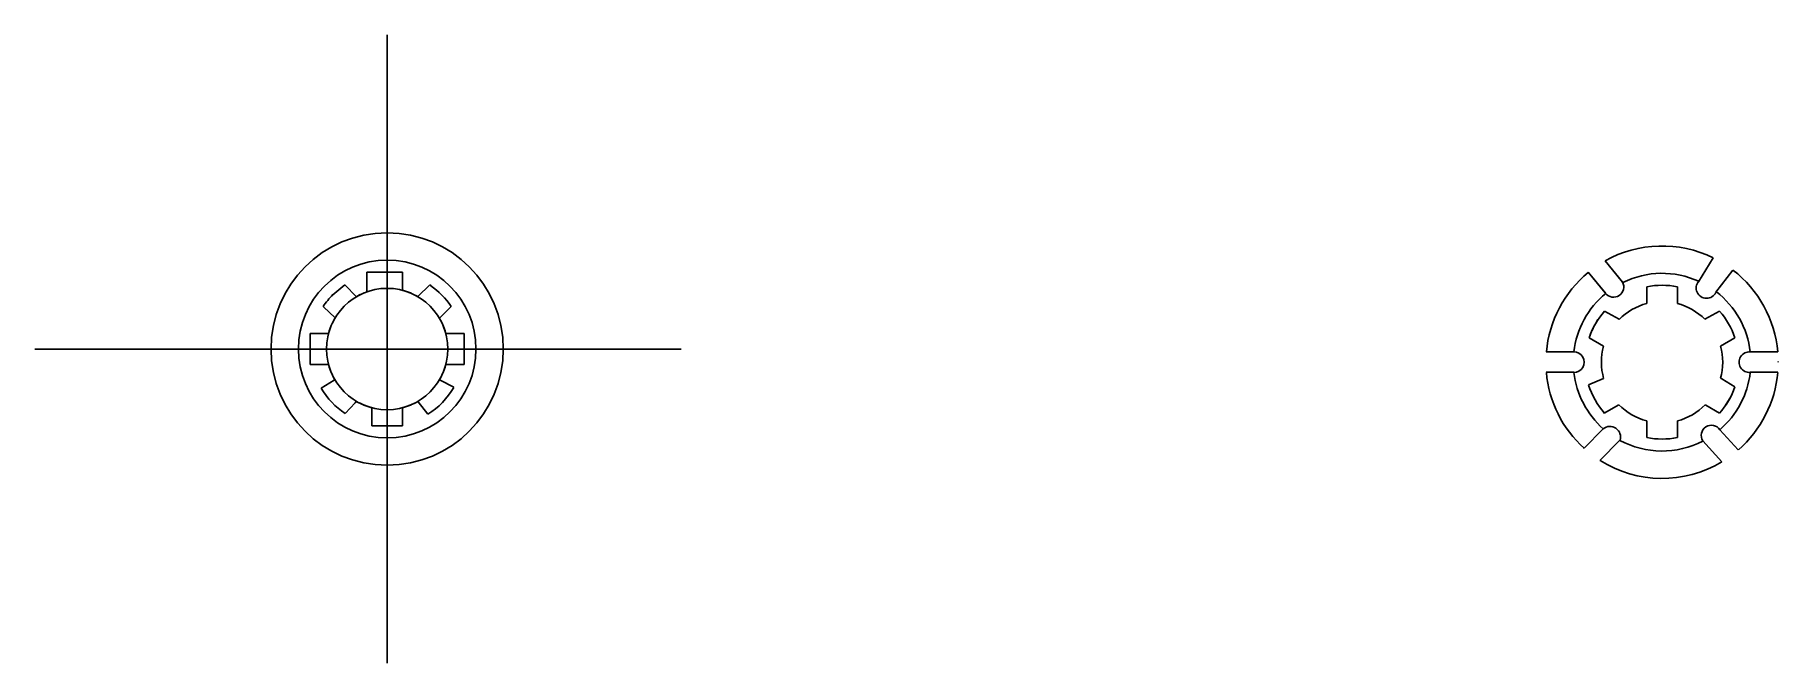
# Model space of a CAD drawing. Header units: millimetres. Extents: x 111 to 1132, y 83 to 451.
import ezdxf

# ---------------------------------------------------------------- set-up
doc = ezdxf.new("R2010")
doc.units = ezdxf.units.MM
doc.header["$MEASUREMENT"] = 0
doc.layers.get('0').update_dxf_attribs({"color": 220, "plot": 0})

msp = doc.modelspace()

# ---------------------------------------------------------------- linework, layer by layer
for p, q in [((317.3, 450.6), (317.3, 83)), ((314.4, 311.7), (305.4, 311.7)), ((305.4, 311.7), (305.4, 300.2)), ((317.3, 311.8), (326.3, 311.8)), ((326.3, 311.8), (317.3, 311.8)), ((326.3, 311.8), (326.3, 301.1)), ((285.5, 298.6), (292.5, 304.3)), ((292.5, 304.3), (299.4, 297.4)), ((298.9, 297.9), (298.9, 297.9)), ((342.2, 304.4), (335.2, 297.5)), ((342.8, 303.9), (342.2, 304.4)), ((1054.7, 303.2), (1054.7, 293.5)), ((1072.7, 303.2), (1072.7, 293.5)), ((280, 291.5), (279.8, 291.7)), ((280, 291.5), (286.8, 285)), ((347.9, 284.8), (354.8, 291.7)), ((1030, 289), (1038.5, 284.2)), ((1097.4, 288.9), (1088.8, 284.2)), ((272.3, 266.8), (272.3, 275.8)), ((272.3, 275.8), (272.3, 266.8)), ((272.3, 275.8), (283, 275.8)), ((347.9, 284.8), (347.9, 284.8)), ((362.3, 275.8), (351.7, 275.8)), ((362.3, 266.8), (362.3, 275.8)), ((1024.7, 281.6), (1026.1, 284)), ((317.3, 266.8), (111, 266.8)), ((111, 266.8), (317.3, 266.8)), ((272.3, 266.8), (272.3, 257.8)), ((317.3, 83), (317.3, 266.8)), ((317.3, 266.8), (489.5, 266.8)), ((362.3, 266.8), (362.3, 257.8)), ((1021, 273.4), (1029.4, 268.4)), ((1106.3, 273.4), (1097.9, 268.4)), ((272.3, 257.8), (283, 257.8)), ((362.3, 257.8), (351.7, 257.8)), ((286.3, 248.5), (278.6, 243.8)), ((286.3, 248.5), (286.7, 248.8)), ((348.3, 248.6), (347.9, 248.8)), ((348.3, 248.6), (356.3, 244.4)), ((1029.5, 249.6), (1020.7, 245.8)), ((1098.6, 249.3), (1097.9, 249.7)), ((1098.6, 249.3), (1106.3, 244.7)), ((298.5, 235.3), (292.8, 229.1)), ((298.5, 235.3), (299.4, 236.2)), ((335.5, 235.9), (335.3, 236.2)), ((335.5, 235.9), (341.1, 228.6)), ((1102.6, 236.6), (1100.9, 233.9)), ((1102.6, 236.6), (1104.1, 239.3)), ((308.3, 221.8), (308.3, 232.5)), ((326.3, 221.8), (326.3, 232.5)), ((1029.5, 229.8), (1029.9, 229.3)), ((1029.9, 229.3), (1038.4, 234.2)), ((1054.7, 215), (1054.7, 224.8)), ((1072.7, 215), (1072.7, 224.8)), ((1089.3, 233.9), (1088.9, 234.2)), ((1089.3, 233.9), (1097.3, 229.2)), ((317.3, 221.8), (308.3, 221.8)), ((317.3, 221.8), (326.3, 221.8))]:
    msp.add_line(p, q)
at = {"color": 177, "true_color": 0x293189}
for p, q in [((1040.6, 305.9), (1030.3, 318.4)), ((1030.3, 318.4), (1040.7, 305.8)), ((1085.1, 306.2), (1093.6, 320.2)), ((1030.3, 299.7), (1020.5, 311.7)), ((1020.5, 311.7), (1030.7, 299.3)), ((1095.2, 300), (1105.2, 313)), ((1012, 265.1), (995.9, 265.1)), ((1131.4, 265.1), (1115.3, 265.1)), ((1131.7, 259.4), (1131.7, 259.4)), ((1131.7, 259.4), (1131.7, 259.4)), ((1131.7, 259.1), (1131.7, 259.1)), ((1012, 253.2), (995.9, 253.2)), ((1131.4, 253.2), (1115.3, 253.2)), ((1018, 208.7), (1029.3, 220.1)), ((1097.6, 219.5), (1097.5, 219.6)), ((1097.6, 219.5), (1108.3, 207.8)), ((1027.3, 201.5), (1039, 213.4)), ((1087.6, 213), (1098.7, 200.8))]:
    msp.add_line(p, q, dxfattribs=at)
at = {"color": 244, "true_color": 0x991b1e}
for p, q in [((1029.1, 220), (1029.1, 220)), ((1018, 208.7), (1017.8, 208.9)), ((1039, 213.4), (1039, 213.4)), ((1108.1, 208.1), (1108.1, 208.1))]:
    msp.add_line(p, q, dxfattribs=at)
for radius in [68, 52, 35.5]:
    msp.add_circle((317.3, 266.8), radius)
for centre, radius, start, end in [((1063.7, 259.1), 68, 63.8757, 119.3317), ((317.3, 266.8), 45, 90, 93.7731), ((1063.7, 259.1), 68, 129.4205, 174.9379), ((1063.7, 259.1), 68, 5.0621, 52.3777), ((317.3, 266.8), 45, 135, 146.4555), ((317.3, 266.8), 35.5, 109.6904, 120.3711), ((317.3, 266.8), 35.5, 59.6733, 75.314), ((317.3, 266.8), 45, 33.646, 55.5669), ((1063.7, 259.1), 45, 78.463, 101.537), ((1063.7, 259.1), 45, 138.4601, 161.5006), ((1063.7, 259.1), 35.5, 104.686, 135.1419), ((1063.7, 259.1), 35.5, 44.9497, 75.314), ((1063.7, 259.1), 45, 18.501, 41.5006), ((1063.7, 259.1), 45, 18.501, 41.5006), ((317.3, 266.8), 35.5, 149.2129, 165.314), ((317.3, 266.8), 35.5, 14.686, 30.4403), ((1063.7, 259.1), 45, 146.4845, 159.2878), ((1063.7, 259.1), 35.5, 164.7881, 195.5955), ((1063.7, 259.1), 35.5, 344.5767, 15.1788), ((317.3, 266.8), 35.5, 194.686, 210.5371), ((317.3, 266.8), 35.5, 329.4252, 345.314), ((1063.7, 259.1), 68, 0.0013, 0.2529), ((1063.7, 259.1), 68, 185.0405, 227.8462), ((1063.7, 259.1), 45, 197.2755, 221.4862), ((1063.7, 259.1), 45, 197.2755, 221.4862), ((1063.7, 259.1), 68, 311.0508, 354.9595), ((317.3, 266.8), 45, 210.6875, 236.9504), ((317.3, 266.8), 35.5, 239.6117, 255.314), ((317.3, 266.8), 35.5, 284.686, 300.3595), ((317.3, 266.8), 45, 301.963, 330.0796), ((1063.7, 259.1), 45, 318.3296, 341.3253), ((1063.7, 259.1), 45, 318.3296, 341.3253), ((1063.7, 259.1), 35.5, 224.6433, 255.314), ((1063.7, 259.1), 35.5, 284.686, 315.3682), ((1063.7, 259.1), 45, 258.463, 281.537), ((1063.7, 259.1), 68, 237.7525, 301.0123)]:
    msp.add_arc(centre, radius, start, end)
at = {"color": 177, "true_color": 0x293189}
for centre, radius, start, end in [((1063.7, 259.1), 52, 65.5364, 116.1609), ((1089.7, 302.5), 6.02, 139.2002, 334.9004), ((1063.7, 259.1), 52, 129.3627, 173.3742), ((1035.3, 303.1), 5.99, 218.8847, 28.3541), ((1063.7, 259.1), 52, 6.6258, 52.3235), ((1012.1, 259.1), 5.99, 269.1987, 90.773), ((1114.8, 259.1), 6.01, 84.8754, 275.1529), ((1063.7, 259.1), 52, 186.5975, 228.583), ((1063.7, 259.1), 52, 310.5757, 353.4025), ((1033.2, 215.3), 6.2, 341.9094, 128.8878), ((1092.6, 216.2), 5.99, 33.5779, 212.4786), ((1063.7, 259.1), 52, 241.6388, 297.3944)]:
    msp.add_arc(centre, radius, start, end, dxfattribs=at)

doc.saveas('drawing.dxf')
